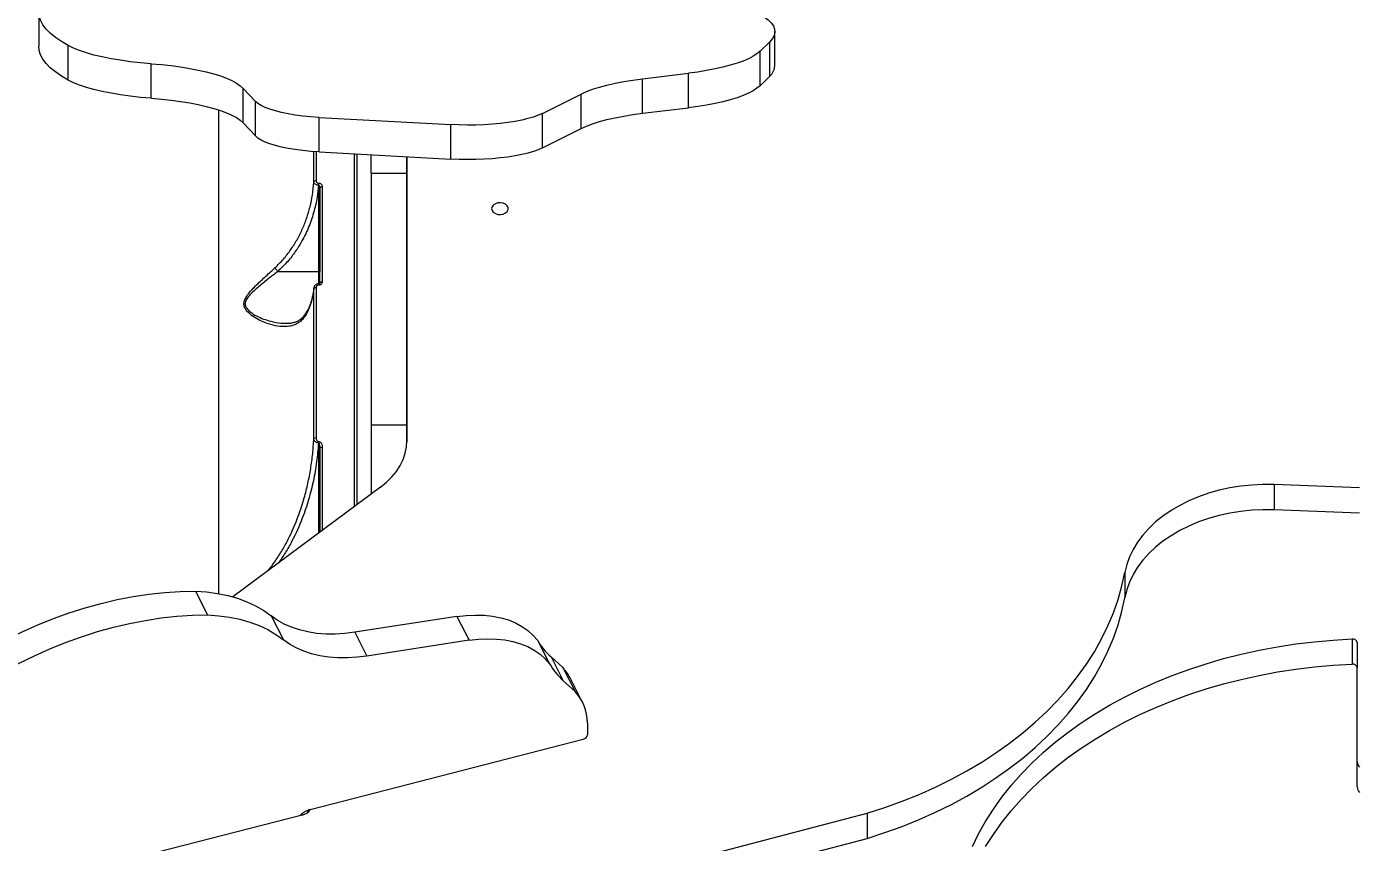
# Model space of a CAD drawing. Header units: millimetres. Extents: x -6431 to 4834, y -6422 to 4807.
# Drawn here: x 2226 to 2785, y -951 to -609 of the extents above; entities that cross this region are included whole.
import ezdxf

# ---------------------------------------------------------------- set-up
doc = ezdxf.new("R2010")
doc.units = ezdxf.units.MM
for name, color, linetype in [('DIKOM_ОБЪЕКТ', 7, 'Continuous'), ('DIKOM_РАЗМЕР_ЗОНА', 7, 'Continuous'), ('DIKOM_РАЗМЕР_ОБЪЕКТА', 7, 'Continuous')]:
    doc.layers.add(name, color=color, linetype=linetype)
doc.styles.add('style1', font='arial.ttf', dxfattribs={"width": 0.8})
doc.dimstyles.new('1-50', dxfattribs={"dimtxt": 300, "dimasz": 200, "dimexe": 100, "dimexo": 0, "dimgap": 100, "dimtad": 0, "dimdec": 0, "dimtxsty": 'style1', "dimcen": 0, "dimclrd": 7, "dimclre": 7, "dimadec": 1, "dimazin": 2, "dimtfac": 1, "dimtdec": 0, "dimtmove": 1, "dimatfit": 3, "dimfxl": 0, "dimlwd": 25, "dimlwe": 18, "dimarcsym": 0})

# ---------------------------------------------------------------- blocks, each defined once
blk = doc.blocks.new('*D13')
at = {"layer": 'Defpoints', "color": 0, "transparency": 16777216}
for p in [(-3965.6, 378.37), (3334.4, -1220.38), (3334.4, -3843.38)]:
    blk.add_point(p, dxfattribs=at)
at = {"layer": 'DIKOM_РАЗМЕР_ОБЪЕКТА', "color": 7, "lineweight": 18, "transparency": 16777216}
for p, q in [((-3965.6, 378.37), (-3965.6, -3943.38)), ((3334.4, -1220.38), (3334.4, -3943.38))]:
    blk.add_line(p, q, dxfattribs=at)
at = {"layer": 'DIKOM_РАЗМЕР_ОБЪЕКТА', "color": 7, "lineweight": 25, "transparency": 16777216}
for p, q in [((-3765.6, -3843.38), (-182.11, -3843.38)), ((3134.4, -3843.38), (731.83, -3843.38))]:
    blk.add_line(p, q, dxfattribs=at)
at = {"layer": 'DIKOM_РАЗМЕР_ОБЪЕКТА', "color": 7, "transparency": 16777216}
for points in [[(-3765.6, -3810.04), (-3765.6, -3876.71), (-3965.6, -3843.38)], [(3134.4, -3810.04), (3134.4, -3876.71), (3334.4, -3843.38)]]:
    blk.add_solid(points, dxfattribs=at)
at = {"layer": 'DIKOM_РАЗМЕР_ОБЪЕКТА', "color": 0, "transparency": 16777216, "insert": (274.86, -3843.38), "char_height": 300, "attachment_point": 5, "style": 'style1'}
blk.add_mtext('7300', dxfattribs=at)
blk = doc.blocks.new('*D16')
at = {"layer": 'Defpoints', "color": 0, "transparency": 16777216}
for p in [(-5966.57, 409.56), (4834.4, -963.9), (4834.4, -6224.88)]:
    blk.add_point(p, dxfattribs=at)
at = {"layer": 'DIKOM_РАЗМЕР_ЗОНА', "color": 7, "lineweight": 18, "transparency": 16777216}
for p, q in [((-5966.57, 409.56), (-5966.57, -6324.88)), ((4834.4, -963.9), (4834.4, -6324.88))]:
    blk.add_line(p, q, dxfattribs=at)
at = {"layer": 'DIKOM_РАЗМЕР_ЗОНА', "color": 7, "lineweight": 25, "transparency": 16777216}
for p, q in [((-5766.57, -6224.88), (924.42, -6224.88)), ((4634.4, -6224.88), (2004.2, -6224.88))]:
    blk.add_line(p, q, dxfattribs=at)
at = {"layer": 'DIKOM_РАЗМЕР_ЗОНА', "color": 7, "transparency": 16777216}
for points in [[(-5766.57, -6191.54), (-5766.57, -6258.21), (-5966.57, -6224.88)], [(4634.4, -6191.54), (4634.4, -6258.21), (4834.4, -6224.88)]]:
    blk.add_solid(points, dxfattribs=at)
at = {"layer": 'DIKOM_РАЗМЕР_ЗОНА', "color": 0, "transparency": 16777216, "insert": (1464.31, -6224.88), "char_height": 300, "attachment_point": 5, "style": 'style1'}
blk.add_mtext('10800', dxfattribs=at)

msp = doc.modelspace()

# ---------------------------------------------------------------- linework, layer by layer
at = {"layer": 'DIKOM_ОБЪЕКТ', "color": 7, "linetype": 'Continuous', "lineweight": 15}
for p, q in [((2231.27, -602.43), (2231.27, -616.92)), ((2540.02, -625.21), (2540.02, -610.72)), ((2243.67, -631.16), (2243.67, -616.67)), ((2533.82, -618.99), (2537.88, -615.02)), ((2533.82, -633.48), (2533.82, -618.99)), ((2537.88, -629.51), (2537.88, -615.02)), ((2278.45, -638.76), (2278.45, -624.27)), ((2484.55, -630.57), (2503.76, -628.27)), ((2484.55, -645.06), (2484.55, -630.57)), ((2503.76, -642.76), (2503.76, -628.27)), ((2533.82, -633.48), (2537.88, -629.51)), ((2317, -634.6), (2322.14, -640.08)), ((2317, -649.09), (2317, -634.6)), ((2322.14, -654.57), (2322.14, -640.08)), ((2442.59, -645.12), (2458.75, -636.98)), ((2458.75, -651.47), (2458.75, -636.98)), ((2348.88, -646.8), (2404.19, -649.83)), ((2348.88, -661.28), (2348.88, -646.8)), ((2442.59, -659.6), (2442.59, -645.12)), ((2484.55, -645.06), (2503.76, -642.76)), ((2317, -649.09), (2322.14, -654.57)), ((2404.19, -664.32), (2404.19, -649.83)), ((2442.59, -659.6), (2458.75, -651.47)), ((2346.65, -673.94), (2346.65, -661.14)), ((2347.65, -661.21), (2347.65, -673.4)), ((2348.88, -661.28), (2404.19, -664.32)), ((2364.71, -662.15), (2364.71, -809.33)), ((2370.71, -670.17), (2370.71, -662.48)), ((2385.71, -782.73), (2385.71, -663.31)), ((2385.71, -663.31), (2385.71, -782.4)), ((2385.71, -670.11), (2385.71, -663.31)), ((2385.71, -663.31), (2385.71, -666.29)), ((2385.71, -782.54), (2385.71, -663.31)), ((2370.71, -670.17), (2385.71, -670.17)), ((2348.61, -674.37), (2348.71, -674.37)), ((2348.61, -675.27), (2348.61, -674.37)), ((2348.71, -675.27), (2348.61, -675.27)), ((2348.71, -675.27), (2348.71, -674.37)), ((2348.71, -711.43), (2348.71, -675.27)), ((2349.21, -716.23), (2349.21, -676.46)), ((2349.21, -676.46), (2349.21, -711.59)), ((2350.21, -675.89), (2350.21, -715.75)), ((2385.71, -687.17), (2385.71, -711.19)), ((2385.71, -708.46), (2385.71, -687.17)), ((2331.55, -711.43), (2348.71, -711.43)), ((2348.71, -716.63), (2348.71, -711.43)), ((2349.21, -716.33), (2349.21, -712.28)), ((2385.71, -720.78), (2385.71, -712.82)), ((2385.71, -712.88), (2385.71, -720.88)), ((2346.65, -781.61), (2346.65, -718.58)), ((2347.65, -718.14), (2347.65, -781.31)), ((2348.71, -716.64), (2348.68, -716.64)), ((2348.68, -716.64), (2348.68, -717.17)), ((2348.71, -717.17), (2348.68, -717.17)), ((2348.71, -716.64), (2348.71, -717.17)), ((2349.21, -716.23), (2349.21, -716.2)), ((2385.71, -726.33), (2385.71, -719.38)), ((2385.71, -720.11), (2385.71, -726.96)), ((2335.11, -733.17), (2335.31, -733.18)), ((2385.71, -782.85), (2385.71, -735.59)), ((2370.71, -775.78), (2385.71, -775.78)), ((2370.71, -775.78), (2370.71, -804.88)), ((2385.71, -775.78), (2385.71, -782.88)), ((2348.59, -782.79), (2348.71, -782.79)), ((2348.59, -783.43), (2348.59, -782.79)), ((2348.71, -783.43), (2348.59, -783.43)), ((2348.71, -783.43), (2348.71, -782.79)), ((2348.71, -821.23), (2348.71, -783.43)), ((2349.21, -820.86), (2349.21, -785.47)), ((2349.21, -785.47), (2349.21, -820.86)), ((2350.21, -785.15), (2350.21, -820.11)), ((2374.68, -801.92), (2312.7, -848)), ((2785.29, -802.22), (2749.49, -800.9)), ((2749.49, -800.9), (2749.49, -811.49)), ((2785.29, -812.82), (2749.49, -811.49)), ((2686.87, -837.75), (2686.87, -848.35)), ((2297, -845.63), (2302.13, -855.61)), ((2328.77, -856), (2333.9, -865.98)), ((2406.66, -856.26), (2363.82, -862.89)), ((2406.66, -856.26), (2411.79, -866.24)), ((2363.82, -862.89), (2368.95, -872.87)), ((2782.17, -865.68), (2782.17, -876.27)), ((2411.79, -866.24), (2368.95, -872.87)), ((2440.44, -866.2), (2445.57, -876.17)), ((2784.29, -867.1), (2784.29, -877.69)), ((2446.16, -873.2), (2451.29, -883.18)), ((2451.1, -877.7), (2446.16, -873.2)), ((2451.1, -877.7), (2456.23, -887.68)), ((2459.27, -892), (2454.13, -882.02)), ((2784.29, -927.71), (2784.29, -877.69)), ((2456.23, -887.68), (2451.29, -883.18)), ((2461.44, -900.81), (2461.49, -905.84)), ((2345.19, -937.23), (2459.61, -907.75)), ((2344, -937.64), (2344, -938.56)), ((2341.78, -939.57), (2270.28, -958)), ((2328.7, -1004.19), (2578.8, -938.76)), ((2341.12, -939.74), (2341.01, -939.7)), ((2578.8, -938.76), (2578.8, -949.36)), ((2328.7, -1014.78), (2578.8, -949.36))]:
    msp.add_line(p, q, dxfattribs=at)
at = {"layer": 'DIKOM_ОБЪЕКТ', "color": 7, "linetype": 'Continuous', "lineweight": 15, "flags": 128}
for points in [[(2243.67, -616.67), (2240.79, -614.98), (2238.27, -613.25), (2236.13, -611.49), (2234.38, -609.7), (2233.01, -607.88), (2232.03, -606.05), (2231.45, -604.21), (2231.27, -602.36), (2231.48, -600.52), (2232.09, -598.68), (2233.09, -596.85), (2234.49, -595.03), (2236.27, -593.24), (2238.44, -591.48)], [(2528.34, -601.05), (2531.1, -602.18), (2533.51, -603.35), (2535.56, -604.57), (2537.23, -605.83), (2538.52, -607.11), (2539.42, -608.42), (2539.91, -609.75), (2540, -611.08), (2539.69, -612.4), (2538.98, -613.72), (2537.88, -615.02)], [(2243.67, -631.16), (2240.79, -629.47), (2238.27, -627.74), (2236.13, -625.98), (2234.38, -624.19), (2233.01, -622.37), (2232.03, -620.54), (2231.45, -618.7), (2231.27, -616.92)], [(2278.45, -624.27), (2274, -623.89), (2269.68, -623.41), (2265.54, -622.84), (2261.59, -622.19), (2257.88, -621.44), (2254.43, -620.62), (2251.26, -619.73), (2248.4, -618.77), (2245.86, -617.74), (2243.67, -616.67)], [(2533.82, -618.99), (2532.53, -620.08), (2530.91, -621.14), (2528.97, -622.16), (2526.72, -623.13), (2524.18, -624.06), (2521.35, -624.93), (2518.27, -625.74), (2514.95, -626.48), (2511.41, -627.16), (2507.67, -627.76), (2503.76, -628.27)], [(2278.45, -624.27), (2282.71, -624.63), (2286.84, -625.07), (2290.81, -625.6), (2294.6, -626.22), (2298.19, -626.91), (2301.55, -627.68), (2304.66, -628.51), (2307.49, -629.4), (2310.04, -630.36), (2312.27, -631.36), (2314.19, -632.41), (2315.76, -633.49), (2317, -634.6)], [(2278.45, -638.76), (2274, -638.38), (2269.68, -637.9), (2265.54, -637.33), (2261.59, -636.68), (2257.88, -635.93), (2254.43, -635.11), (2251.26, -634.22), (2248.4, -633.26), (2245.86, -632.23), (2243.67, -631.16)], [(2458.75, -636.98), (2461, -635.96), (2463.56, -634.98), (2466.43, -634.07), (2469.58, -633.22), (2472.99, -632.44), (2476.64, -631.74), (2480.5, -631.11), (2484.55, -630.57)], [(2533.82, -633.48), (2532.53, -634.57), (2530.91, -635.63), (2528.97, -636.65), (2526.72, -637.62), (2524.18, -638.55), (2521.35, -639.42), (2518.27, -640.23), (2514.95, -640.97), (2511.41, -641.65), (2507.67, -642.24), (2503.76, -642.76)], [(2278.45, -638.76), (2282.71, -639.11), (2286.84, -639.56), (2290.81, -640.09), (2294.6, -640.71), (2298.19, -641.4), (2301.55, -642.17), (2304.66, -643), (2307.49, -643.89), (2310.04, -644.85), (2312.27, -645.85), (2314.19, -646.9), (2315.76, -647.98), (2317, -649.09)], [(2348.88, -646.8), (2345.43, -646.56), (2342.09, -646.23), (2338.89, -645.82), (2335.88, -645.32), (2333.08, -644.75), (2330.52, -644.1), (2328.22, -643.4), (2326.22, -642.63), (2324.52, -641.82), (2323.16, -640.96), (2322.14, -640.08)], [(2306.76, -846.64), (2306.76, -843.46), (2306.76, -832.06), (2306.76, -820.74), (2306.76, -809.51), (2306.76, -798.37), (2306.76, -787.35), (2306.76, -776.45), (2306.76, -765.68), (2306.76, -755.05), (2306.76, -744.58), (2306.76, -734.26), (2306.76, -724.11), (2306.76, -714.14), (2306.76, -704.36), (2306.76, -694.78), (2306.76, -685.4), (2306.76, -676.24), (2306.76, -667.3), (2306.76, -658.59), (2306.76, -650.13), (2306.76, -643.65)], [(2442.59, -645.12), (2440.83, -645.9), (2438.77, -646.64), (2436.44, -647.32), (2433.86, -647.93), (2431.05, -648.48), (2428.04, -648.95), (2424.87, -649.34), (2421.56, -649.64), (2418.15, -649.86), (2414.67, -649.99), (2411.16, -650.03), (2407.66, -649.98), (2404.19, -649.83)], [(2458.75, -651.47), (2461, -650.45), (2463.56, -649.47), (2466.43, -648.56), (2469.58, -647.71), (2472.99, -646.93), (2476.64, -646.23), (2480.5, -645.6), (2484.55, -645.06)], [(2348.88, -661.28), (2345.43, -661.05), (2342.09, -660.72), (2338.9, -660.31), (2335.88, -659.81), (2333.08, -659.24), (2330.52, -658.59), (2328.22, -657.88), (2326.22, -657.12), (2324.52, -656.31), (2323.16, -655.45), (2322.14, -654.57)], [(2363.71, -810.08), (2363.71, -807.34), (2363.71, -795.62), (2363.71, -784), (2363.71, -772.49), (2363.71, -761.11), (2363.71, -749.85), (2363.71, -738.74), (2363.71, -727.78), (2363.71, -716.97), (2363.71, -706.34), (2363.71, -695.88), (2363.71, -685.61), (2363.71, -675.53), (2363.71, -665.66), (2363.71, -662.1)], [(2385.71, -663.31), (2385.71, -671.61), (2385.71, -680.42), (2385.71, -689.45), (2385.71, -698.69), (2385.71, -708.14), (2385.71, -717.79), (2385.71, -727.62), (2385.71, -737.63), (2385.71, -747.81), (2385.71, -758.15), (2385.71, -768.64), (2385.71, -779.26), (2385.71, -782.64)], [(2385.71, -765.3), (2385.71, -758.25), (2385.71, -747.91), (2385.71, -737.73), (2385.71, -727.72), (2385.71, -717.88), (2385.71, -708.23), (2385.71, -698.78), (2385.71, -689.53), (2385.71, -680.5), (2385.71, -671.69), (2385.71, -663.31)], [(2385.71, -663.31), (2385.71, -664.7), (2385.71, -668.98), (2385.71, -673.58), (2385.71, -678.49), (2385.71, -683.71), (2385.71, -689.23), (2385.71, -695.04), (2385.71, -701.14), (2385.71, -707.52), (2385.71, -714.16), (2385.71, -721.06), (2385.71, -728.22), (2385.71, -735.61), (2385.71, -743.23), (2385.71, -751.06), (2385.71, -759.11), (2385.71, -767.35), (2385.71, -775.78)], [(2385.71, -670.11), (2385.71, -670.12), (2385.71, -669.74), (2385.71, -668.98), (2385.71, -667.83), (2385.71, -666.33), (2385.71, -664.5), (2385.71, -663.31)], [(2442.59, -659.6), (2440.83, -660.39), (2438.77, -661.13), (2436.44, -661.81), (2433.86, -662.42), (2431.05, -662.97), (2428.04, -663.44), (2424.87, -663.83), (2421.56, -664.13), (2418.15, -664.35), (2414.67, -664.48), (2411.16, -664.52), (2407.66, -664.47), (2404.19, -664.32)], [(2370.71, -670.17), (2370.71, -673.58), (2370.71, -678.49), (2370.71, -683.71), (2370.71, -689.23), (2370.71, -695.04), (2370.71, -701.14), (2370.71, -707.52), (2370.71, -714.16), (2370.71, -721.06), (2370.71, -728.22), (2370.71, -735.61), (2370.71, -743.23), (2370.71, -751.06), (2370.71, -759.11), (2370.71, -767.35), (2370.71, -775.78)], [(2385.71, -735.59), (2385.71, -729.75), (2385.71, -724.02), (2385.71, -718.43), (2385.71, -712.99), (2385.71, -707.72), (2385.71, -702.65), (2385.71, -697.79), (2385.71, -693.16), (2385.71, -688.78), (2385.71, -684.67), (2385.71, -680.83), (2385.71, -677.29), (2385.71, -674.05), (2385.71, -671.13), (2385.71, -668.54), (2385.71, -666.29)], [(2349.21, -676.46), (2349.23, -676.35), (2349.29, -676.24), (2349.38, -676.15), (2349.5, -676.06), (2349.65, -675.99), (2349.83, -675.93), (2350.02, -675.9), (2350.21, -675.89)], [(2421.21, -685.08), (2421.4, -685.88), (2421.95, -686.6), (2422.8, -687.15), (2423.85, -687.48), (2425, -687.55), (2426.12, -687.35), (2427.08, -686.9), (2427.79, -686.26), (2428.17, -685.49), (2428.17, -684.67), (2427.79, -683.9), (2427.08, -683.26), (2426.12, -682.81), (2425, -682.61), (2423.85, -682.68), (2422.8, -683.01), (2421.95, -683.56), (2421.4, -684.27), (2421.21, -685.08)], [(2349.21, -711.59), (2349.2, -711.56), (2349.17, -711.53), (2349.13, -711.5), (2349.06, -711.47), (2348.99, -711.45), (2348.9, -711.44), (2348.81, -711.43), (2348.71, -711.43)], [(2385.71, -711.19), (2385.71, -713.12), (2385.71, -715.28), (2385.71, -717.62), (2385.71, -720.08), (2385.71, -722.62), (2385.71, -725.19), (2385.71, -727.73), (2385.71, -730.2), (2385.71, -732.54), (2385.71, -734.7), (2385.71, -736.57)], [(2346.65, -718.58), (2346.68, -718.49), (2346.75, -718.41), (2346.85, -718.33), (2346.97, -718.27), (2347.12, -718.21), (2347.28, -718.17), (2347.46, -718.15), (2347.65, -718.14)], [(2349.21, -716.23), (2349.23, -716.14), (2349.29, -716.05), (2349.38, -715.96), (2349.5, -715.89), (2349.65, -715.83), (2349.83, -715.79), (2350.02, -715.76), (2350.21, -715.75)], [(2385.71, -727.62), (2385.71, -727.52), (2385.71, -727.08), (2385.71, -726.33), (2385.71, -725.33), (2385.71, -724.15), (2385.71, -722.9), (2385.71, -721.68), (2385.71, -720.58), (2385.71, -719.7), (2385.71, -719.1), (2385.71, -718.83), (2385.71, -718.92), (2385.71, -719.36), (2385.71, -720.11)], [(2349.21, -785.47), (2349.23, -785.41), (2349.29, -785.35), (2349.38, -785.29), (2349.5, -785.25), (2349.65, -785.21), (2349.83, -785.18), (2350.02, -785.16), (2350.21, -785.15)], [(2374.68, -801.92), (2377.17, -799.89), (2379.37, -797.69), (2381.27, -795.36), (2382.85, -792.91), (2384.1, -790.37), (2384.99, -787.75), (2385.53, -785.09), (2385.71, -782.4)], [(2749.49, -800.9), (2744.78, -800.85), (2740.08, -801.07), (2735.42, -801.55), (2730.83, -802.29), (2726.33, -803.27), (2721.96, -804.51), (2717.73, -805.98), (2713.68, -807.69), (2709.84, -809.61), (2706.21, -811.74), (2702.84, -814.07), (2699.73, -816.57), (2696.92, -819.25), (2694.4, -822.06), (2692.21, -825.01), (2690.35, -828.08), (2688.83, -831.23), (2687.67, -834.47), (2686.87, -837.75)], [(2749.49, -811.49), (2744.78, -811.45), (2740.08, -811.67), (2735.42, -812.15), (2730.83, -812.88), (2726.33, -813.87), (2721.96, -815.1), (2717.73, -816.58), (2713.68, -818.28), (2709.84, -820.21), (2706.21, -822.34), (2702.84, -824.66), (2699.73, -827.17), (2696.92, -829.84), (2694.4, -832.66), (2692.21, -835.61), (2690.35, -838.67), (2688.83, -841.83), (2687.67, -845.06), (2686.87, -848.35)], [(2578.8, -938.76), (2586.21, -936.37), (2593.45, -933.74), (2600.52, -930.89), (2607.41, -927.81), (2614.09, -924.52), (2620.55, -921.02), (2626.79, -917.32), (2632.78, -913.42), (2638.52, -909.34), (2644, -905.08), (2649.2, -900.64), (2654.12, -896.05), (2658.73, -891.31), (2663.05, -886.42), (2667.04, -881.4), (2670.72, -876.26), (2674.06, -871.01), (2677.07, -865.65), (2679.73, -860.21), (2682.05, -854.68), (2684.02, -849.09), (2685.62, -843.44), (2686.87, -837.75)], [(2205.5, -872.91), (2211.64, -869.29), (2217.93, -865.89), (2224.33, -862.73), (2230.84, -859.81), (2237.42, -857.15), (2244.07, -854.75), (2250.76, -852.61), (2257.47, -850.75), (2264.18, -849.17), (2270.87, -847.88), (2277.52, -846.88), (2284.1, -846.17), (2290.6, -845.75), (2297, -845.63)], [(2297, -845.63), (2301.68, -845.94), (2306.21, -846.54), (2310.55, -847.43), (2314.69, -848.61), (2318.6, -850.06), (2322.26, -851.78), (2325.65, -853.77), (2328.77, -856)], [(2578.8, -949.36), (2586.21, -946.96), (2593.45, -944.34), (2600.52, -941.48), (2607.41, -938.41), (2614.09, -935.12), (2620.55, -931.62), (2626.79, -927.91), (2632.78, -924.02), (2638.52, -919.93), (2644, -915.67), (2649.2, -911.24), (2654.12, -906.65), (2658.73, -901.9), (2663.05, -897.01), (2667.04, -892), (2670.72, -886.85), (2674.06, -881.6), (2677.07, -876.25), (2679.73, -870.8), (2682.05, -865.28), (2684.02, -859.69), (2685.62, -854.04), (2686.87, -848.35)], [(2210.63, -882.88), (2216.77, -879.27), (2223.06, -875.87), (2229.46, -872.71), (2235.97, -869.79), (2242.56, -867.13), (2249.2, -864.72), (2255.9, -862.59), (2262.61, -860.73), (2269.32, -859.15), (2276, -857.86), (2282.65, -856.86), (2289.23, -856.14), (2295.73, -855.73), (2302.13, -855.61)], [(2302.13, -855.61), (2306.81, -855.92), (2311.34, -856.52), (2315.68, -857.41), (2319.82, -858.58), (2323.73, -860.04), (2327.39, -861.76), (2330.79, -863.74), (2333.9, -865.98)], [(2363.82, -862.89), (2359.68, -863.4), (2355.61, -863.64), (2351.64, -863.61), (2347.8, -863.31), (2344.11, -862.73), (2340.59, -861.89), (2337.28, -860.79), (2334.19, -859.44), (2331.35, -857.84), (2328.77, -856)], [(2406.66, -856.26), (2410.57, -855.8), (2414.39, -855.62), (2418.1, -855.72), (2421.67, -856.11), (2425.06, -856.77), (2428.26, -857.71), (2431.24, -858.92), (2433.96, -860.39), (2436.42, -862.1), (2438.59, -864.04), (2440.44, -866.2)], [(2411.79, -866.24), (2415.7, -865.78), (2419.52, -865.6), (2423.23, -865.7), (2426.8, -866.08), (2430.19, -866.75), (2433.39, -867.69), (2436.37, -868.9), (2439.1, -870.36), (2441.55, -872.07), (2443.72, -874.02), (2445.57, -876.17)], [(2622.92, -952.72), (2625.52, -947.43), (2628.45, -942.22), (2631.71, -937.11), (2635.29, -932.11), (2639.18, -927.22), (2643.37, -922.47), (2647.85, -917.84), (2652.62, -913.37), (2657.67, -909.05), (2662.98, -904.89), (2668.55, -900.91), (2674.36, -897.1), (2680.41, -893.48), (2686.68, -890.06), (2693.15, -886.83), (2699.83, -883.81), (2706.68, -881.01), (2713.71, -878.42), (2720.89, -876.06), (2728.21, -873.93), (2735.66, -872.03), (2743.22, -870.36), (2750.88, -868.94), (2758.62, -867.75), (2766.42, -866.82), (2774.28, -866.13), (2782.17, -865.68)], [(2368.95, -872.87), (2364.81, -873.38), (2360.74, -873.62), (2356.77, -873.59), (2352.93, -873.29), (2349.24, -872.71), (2345.72, -871.87), (2342.41, -870.77), (2339.32, -869.41), (2336.48, -867.81), (2333.9, -865.98)], [(2628.45, -952.81), (2631.71, -947.7), (2635.29, -942.7), (2639.18, -937.81), (2643.37, -933.06), (2647.85, -928.44), (2652.62, -923.96), (2657.67, -919.64), (2662.98, -915.48), (2668.55, -911.5), (2674.36, -907.69), (2680.41, -904.07), (2686.68, -900.65), (2693.15, -897.42), (2699.83, -894.4), (2706.68, -891.6), (2713.71, -889.01), (2720.89, -886.65), (2728.21, -884.52), (2735.66, -882.62), (2743.22, -880.95), (2750.88, -879.53), (2758.62, -878.35), (2766.42, -877.41), (2774.28, -876.72), (2782.17, -876.27)]]:
    msp.add_lwpolyline(points, dxfattribs=at)
at = {"layer": 'DIKOM_ОБЪЕКТ', "color": 7, "linetype": 'Continuous', "lineweight": 15}
for centre, radius, start, end in [((2534.03, -624.91), 5.99, 309.8782, 357.1601), ((2347.5, -674.32), 0.929, 80.7193, 155.8953), ((2347.45, -782.45), 1.16, 79.9289, 133.4532), ((2782.5, -867.48), 1.82, 11.992, 100.4446), ((2465.01, -851.98), 28.38, 210.0515, 228.392), ((2470.13, -861.97), 28.37, 210.0476, 228.3969), ((2782.5, -878.07), 1.82, 11.9904, 100.4462), ((2436.84, -890.94), 19.46, 27.2766, 42.8744), ((2441.77, -901.02), 19.67, 0.6032, 42.6948), ((2459.19, -905.46), 2.32, 280.2512, 350.5427), ((2787.73, -917.04), 3.44, 181.2995, 224.7825), ((2787.73, -927.63), 3.44, 181.2982, 224.8271), ((2347.33, -945.61), 8.65, 104.303, 137.6684), ((2340.74, -934.27), 5.4, 281.1233, 327.0042)]:
    msp.add_arc(centre, radius, start, end, dxfattribs=at)
for points, knots in [([(2330.37, -709.92), (2331.57, -708.73), (2334, -706.34), (2337.05, -702.35), (2339.69, -698.13), (2341.89, -693.75), (2343.71, -689.13), (2345.13, -684.33), (2346.18, -679.24), (2346.49, -675.76), (2346.65, -673.94)], [0, 0, 0, 0, 0.123682, 0.248894, 0.368954, 0.490743, 0.612547, 0.738057, 0.863571, 1, 1, 1, 1]), ([(2348.61, -675.27), (2348.44, -676.93), (2348.06, -680.83), (2346.67, -686.89), (2344.42, -693.32), (2341.66, -698.91), (2338.57, -703.7), (2335.36, -707.77), (2332.82, -710.21), (2331.55, -711.42)], [0, 0, 0, 0, 0.12341, 0.290338, 0.457786, 0.624609, 0.746544, 0.873291, 1, 1, 1, 1]), ([(2348.61, -675.27), (2348.51, -675.26), (2348.21, -675.24), (2347.72, -675.12), (2347.19, -674.86), (2346.8, -674.48), (2346.67, -674.15), (2346.66, -673.97), (2346.65, -673.94)], [0, 0, 0, 0, 0.089177, 0.293626, 0.489583, 0.716357, 0.954575, 1, 1, 1, 1]), ([(2347.65, -673.4), (2347.67, -673.54), (2347.69, -673.79), (2347.9, -674.09), (2348.16, -674.28), (2348.41, -674.36), (2348.56, -674.37), (2348.61, -674.37)], [0, 0, 0, 0, 0.302561, 0.534715, 0.72543, 0.917164, 1, 1, 1, 1]), ([(2348.71, -674.37), (2348.78, -674.37), (2349.02, -674.38), (2349.42, -674.52), (2349.83, -674.83), (2350.14, -675.3), (2350.19, -675.68), (2350.21, -675.89)], [0, 0, 0, 0, 0.079578, 0.275733, 0.470758, 0.710541, 1, 1, 1, 1]), ([(2349.21, -676.46), (2349.2, -676.3), (2349.19, -676.02), (2349.09, -675.66), (2348.98, -675.44), (2348.87, -675.33), (2348.79, -675.28), (2348.73, -675.27), (2348.71, -675.27)], [0, 0, 0, 0, 0.350951, 0.618233, 0.802865, 0.879309, 0.949251, 1, 1, 1, 1]), ([(2343.89, -728.58), (2343.65, -729.04), (2343.06, -730.18), (2341.89, -731.64), (2340.23, -733.08), (2338.09, -734.12), (2335.16, -734.7), (2331.62, -734.54), (2327.98, -733.62), (2324.68, -732.36), (2321.86, -730.9), (2319.55, -729.17), (2317.99, -727.42), (2317.3, -725.75), (2317.37, -724.01), (2318.22, -722.16), (2319.59, -720.31), (2321.91, -717.8), (2325.08, -714.74), (2328.18, -711.93), (2329.92, -710.33), (2330.37, -709.92)], [0, 0, 0, 0, 0.031144, 0.075916, 0.120718, 0.182987, 0.24535, 0.331384, 0.417553, 0.477805, 0.538165, 0.598112, 0.638407, 0.667099, 0.696208, 0.728673, 0.767247, 0.80599, 0.888587, 0.97125, 1, 1, 1, 1]), ([(2331.55, -711.43), (2331.08, -711.8), (2329.26, -713.24), (2326.02, -715.77), (2322.7, -718.52), (2320.26, -720.76), (2318.82, -722.41), (2317.95, -724), (2317.85, -725.07), (2318.01, -726.01), (2318.57, -727.14), (2320.23, -728.68), (2322.65, -730.2), (2325.61, -731.46), (2329.05, -732.5), (2332.27, -733.23), (2334.36, -733.19), (2335.11, -733.17)], [0, 0, 0, 0, 0.041065, 0.158299, 0.275444, 0.328813, 0.381915, 0.424588, 0.455836, 0.462003, 0.499414, 0.553915, 0.638425, 0.723502, 0.808459, 0.931256, 1, 1, 1, 1]), ([(2331.55, -711.42), (2331.39, -711.26), (2331.08, -710.94), (2330.71, -710.46), (2330.48, -710.12), (2330.4, -709.97), (2330.37, -709.92)], [0, 0, 0, 0, 0.32525, 0.650508, 0.892579, 1, 1, 1, 1]), ([(2331.55, -711.42), (2331.55, -711.42), (2331.55, -711.42), (2331.55, -711.43), (2331.55, -711.43), (2331.55, -711.43)], [0, 0, 0, 0, 0.319574, 0.732898, 1, 1, 1, 1]), ([(2346.65, -718.58), (2346.43, -720.16), (2346.01, -723.28), (2344.82, -726.59), (2344.02, -728.3), (2343.89, -728.58)], [0, 0, 0, 0, 0.466532, 0.915009, 1, 1, 1, 1]), ([(2346.65, -718.46), (2346.64, -718.54), (2346.6, -719.58), (2346.23, -721.56), (2345.49, -724.37), (2344.71, -726.54), (2344.08, -727.73), (2343.93, -728.03)], [0, 0, 0, 0, 0.025568, 0.317697, 0.609849, 0.901184, 1, 1, 1, 1]), ([(2348.68, -716.66), (2348.63, -716.65), (2348.35, -716.63), (2347.81, -716.79), (2347.18, -717.21), (2346.78, -717.84), (2346.6, -718.35), (2346.65, -718.61), (2346.65, -718.61)], [0, 0, 0, 0, 0.041942, 0.271779, 0.507308, 0.748582, 0.994469, 1, 1, 1, 1]), ([(2348.68, -717.17), (2348.57, -717.18), (2348.35, -717.2), (2348.06, -717.35), (2347.83, -717.57), (2347.68, -717.85), (2347.66, -718.05), (2347.65, -718.14)], [0, 0, 0, 0, 0.19526, 0.390128, 0.593284, 0.811141, 1, 1, 1, 1]), ([(2349.19, -716.26), (2349.19, -716.31), (2349.19, -716.39), (2349.08, -716.52), (2348.95, -716.6), (2348.82, -716.64), (2348.7, -716.65), (2348.63, -716.64), (2348.6, -716.63)], [0, 0, 0, 0, 0.305213, 0.539158, 0.695777, 0.81574, 0.92171, 1, 1, 1, 1]), ([(2350.21, -715.75), (2350.2, -715.89), (2350.17, -716.17), (2349.96, -716.58), (2349.62, -716.9), (2349.19, -717.12), (2348.87, -717.15), (2348.71, -717.17)], [0, 0, 0, 0, 0.189028, 0.404494, 0.60683, 0.803382, 1, 1, 1, 1]), ([(2343.84, -727.92), (2343.79, -728.01), (2343.51, -728.65), (2342.86, -729.63), (2341.91, -730.82), (2340.83, -731.77), (2339.66, -732.47), (2338.24, -732.95), (2336.78, -733.25), (2335.76, -733.27), (2335.29, -733.28)], [0, 0, 0, 0, 0.022646, 0.155388, 0.291784, 0.431731, 0.57571, 0.72714, 0.875508, 1, 1, 1, 1]), ([(2343.89, -728.58), (2343.89, -728.56), (2343.86, -728.39), (2343.86, -728.2), (2343.95, -728.08), (2343.97, -728.06)], [0, 0, 0, 0, 0.105189, 0.849016, 1, 1, 1, 1]), ([(2327.18, -837.23), (2327.21, -837.2), (2328.48, -835.87), (2330.56, -832.93), (2333.47, -828.51), (2336.84, -822.29), (2339.99, -814.94), (2342.55, -807.02), (2344.22, -800.37), (2345.4, -794.19), (2346.26, -787.93), (2346.52, -783.72), (2346.65, -781.61)], [0, 0, 0, 0, 0.002306, 0.090462, 0.17787, 0.265303, 0.443066, 0.577357, 0.682379, 0.787404, 0.893704, 1, 1, 1, 1]), ([(2348.59, -783.43), (2348.46, -783.42), (2348.19, -783.4), (2347.76, -783.25), (2347.32, -782.99), (2346.9, -782.54), (2346.69, -782.05), (2346.66, -781.72), (2346.65, -781.61)], [0, 0, 0, 0, 0.113272, 0.247092, 0.42038, 0.60739, 0.880119, 1, 1, 1, 1]), ([(2347.65, -781.31), (2347.67, -781.59), (2347.71, -781.99), (2347.95, -782.44), (2348.17, -782.65), (2348.39, -782.77), (2348.53, -782.78), (2348.59, -782.79)], [0, 0, 0, 0, 0.437083, 0.628875, 0.790926, 0.90607, 1, 1, 1, 1]), ([(2348.59, -783.43), (2348.37, -786.08), (2347.95, -791.4), (2346.54, -799.35), (2344.56, -807.25), (2341.68, -815.79), (2338.36, -823.18), (2334.87, -829.4), (2332.81, -832.35), (2331.79, -833.8)], [0, 0, 0, 0, 0.149589, 0.299184, 0.451997, 0.604796, 0.801794, 0.901896, 1, 1, 1, 1]), ([(2348.71, -782.79), (2348.81, -782.8), (2349.03, -782.82), (2349.38, -783.01), (2349.73, -783.36), (2350.08, -784.03), (2350.2, -784.67), (2350.21, -785.1), (2350.21, -785.15)], [0, 0, 0, 0, 0.092812, 0.206132, 0.36928, 0.572428, 0.947158, 1, 1, 1, 1]), ([(2349.21, -785.47), (2349.2, -785.1), (2349.18, -784.58), (2349.06, -783.95), (2348.95, -783.64), (2348.84, -783.49), (2348.77, -783.44), (2348.73, -783.43), (2348.71, -783.43), (2348.71, -783.43)], [0, 0, 0, 0, 0.502864, 0.721946, 0.872199, 0.95148, 0.975753, 0.996182, 1, 1, 1, 1])]:
    msp.add_open_spline(points, degree=3, knots=knots, dxfattribs=at)

# ---------------------------------------------------------------- dimensions: what is measured, and where the dimension line sits
at = {"layer": 'DIKOM_РАЗМЕР_ЗОНА'}
dim = msp.add_linear_dim(base=(4834.4, -6224.88), p1=(-5966.57, 409.56), p2=(4834.4, -963.9), text='10800', dimstyle='1-50', override={"dimscale": 1, "dimtix": 0, "dimtofl": 1, "dimtmove": 1, "dimatfit": 3}, dxfattribs=at)
dim.commit()
dim.dimension.update_dxf_attribs({"geometry": '*D16', "text_midpoint": (1464.31, -6224.88), "dimtype": 160})
at = {"layer": 'DIKOM_РАЗМЕР_ОБЪЕКТА'}
dim = msp.add_linear_dim(base=(3334.4, -3843.38), p1=(-3965.6, 378.37), p2=(3334.4, -1220.38), dimstyle='1-50', override={"dimscale": 1, "dimtix": 0, "dimtofl": 1, "dimtmove": 1, "dimatfit": 3}, dxfattribs=at)
dim.commit()
dim.dimension.update_dxf_attribs({"geometry": '*D13', "text_midpoint": (274.86, -3843.38), "dimtype": 160})

doc.saveas('drawing.dxf')
